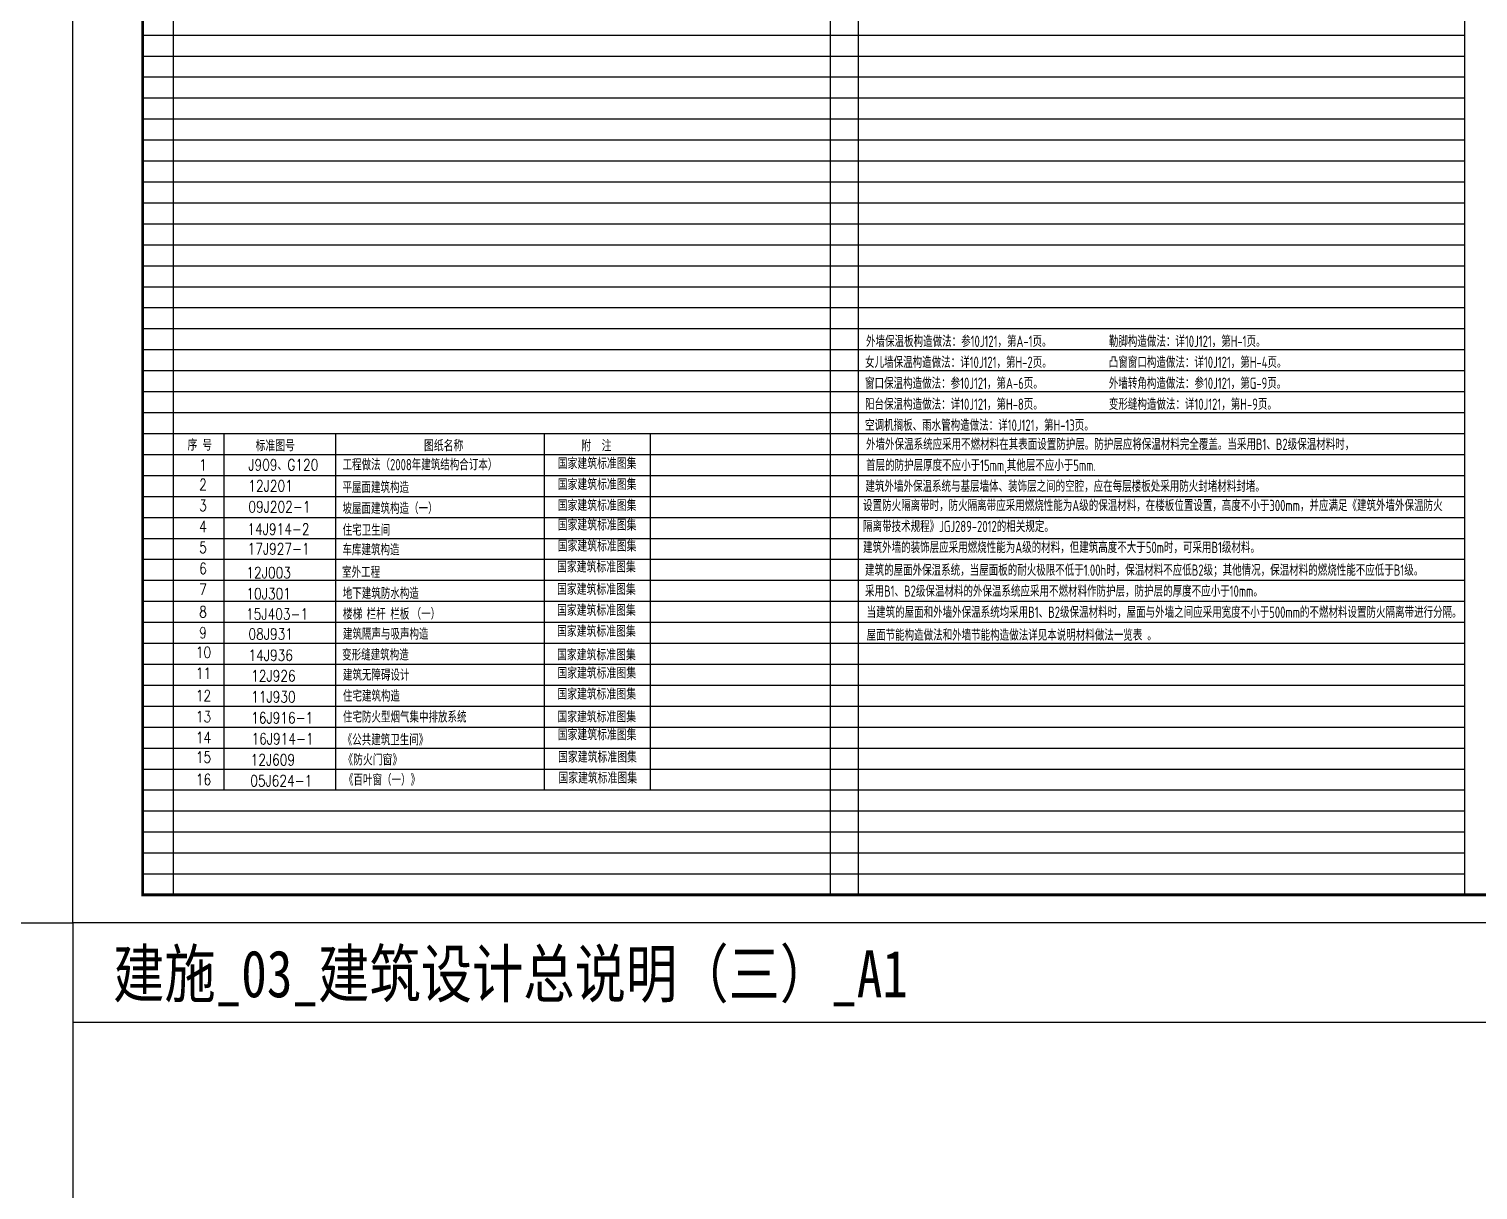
# Model space of a CAD drawing. Extents: x -518115 to 790560, y -210384 to 1628073.
# Drawn here: x 404750 to 456590, y 1022475 to 1063998 of the extents above; entities that cross this region are included whole.
import ezdxf

# ---------------------------------------------------------------- set-up
doc = ezdxf.new("R2010")
doc.units = 0
doc.header["$LTSCALE"] = 1000
doc.header["$MEASUREMENT"] = 0
for name, color, linetype in [('Defpoint', 7, 'Continuous'), ('DOOR_FIRE_TEXT', 7, 'Continuous'), ('PUB_TEXT', 4, 'Continuous'), ('图框', 140, 'Continuous'), ('导图字', 7, 'Continuous')]:
    doc.layers.add(name, color=color, linetype=linetype)
doc.layers.add('yichutu', color=7, linetype='Continuous', true_color=0xffffff, plot=False)
doc.styles.add('_HZTXT', font='txt.shx', dxfattribs={"width": 0.8, "bigfont": 'hztxt.shx'})
doc.styles.add('文字说明', font='GBENOR', dxfattribs={"width": 0.8, "bigfont": 'HZTXT'})
doc.styles.add('黑体', font='')
doc.styles.get('黑体').set_extended_font_data('SimHei')

# ---------------------------------------------------------------- blocks, each defined once
blk = doc.blocks.new('yct-841-594-84100-59399.9999999999-100-1000.0')
at = {"color": 7, "true_color": 0xffffff}
blk.add_lwpolyline([(0, -3549), (80358, -3549), (80358, 0), (0, 0)], close=True, dxfattribs=at)
at = {"layer": 'yichutu', "color": 7, "true_color": 0xffffff}
blk.add_lwpolyline([(0, 0), (0, 59400), (84100, 59400), (84100, 0)], close=True, dxfattribs=at)
blk = doc.blocks.new('TK')
at = {"layer": '图框'}
blk.add_lwpolyline([(465375, 548714), (549475, 548714), (549475, 489314), (465375, 489314)], close=True, dxfattribs=at)
blk.add_lwpolyline([(465375, 548714), (549475, 548714), (549475, 489314), (465375, 489314)], close=True, dxfattribs=at)
at = {"layer": '图框', "const_width": 100}
blk.add_lwpolyline([(548475, 490314), (548475, 547714), (467875, 547714), (467875, 490314)], close=True, dxfattribs=at)

msp = doc.modelspace()

# ---------------------------------------------------------------- linework, layer by layer
at = {"layer": 'Defpoint', "color": 252}
for p, q in [((409914.1, 1088532.1), (409914.1, 1050844.6)), ((409914.1, 1088532.1), (409914.1, 1033032.1)), ((433414.1, 1088532.1), (433414.1, 1033032.1)), ((434414.1, 1088532.1), (434414.1, 1033032.1)), ((456101.5, 1088532.1), (456101.5, 1033032.1)), ((434414.1, 1082532.1), (434414.1, 1044844.6)), ((408814.1, 1063782.1), (421083.4, 1063782.1)), ((409914.1, 1063782.1), (456101.5, 1063782.1)), ((408814.1, 1063032.1), (456101.5, 1063032.1)), ((408814.1, 1062282.1), (456101.5, 1062282.1)), ((408814.1, 1061532.1), (456101.5, 1061532.1)), ((408814.1, 1060782.1), (456101.5, 1060782.1)), ((408814.1, 1060032.1), (456101.5, 1060032.1)), ((408814.1, 1059282.1), (456101.5, 1059282.1)), ((408814.1, 1058532.1), (456101.5, 1058532.1)), ((408814.1, 1057782.1), (456101.5, 1057782.1)), ((408814.1, 1057032.1), (456101.5, 1057032.1)), ((408814.1, 1056282.1), (456101.5, 1056282.1)), ((408814.1, 1055532.1), (456101.5, 1055532.1)), ((408814.1, 1054782.1), (456101.5, 1054782.1)), ((408814.1, 1054032.1), (456101.5, 1054032.1)), ((408814.1, 1053282.1), (456101.5, 1053282.1)), ((408814.1, 1052532.1), (456101.5, 1052532.1)), ((408814.1, 1051782.1), (456101.5, 1051782.1)), ((408814.1, 1051032.1), (456101.5, 1051032.1)), ((408814.1, 1050282.1), (456101.5, 1050282.1)), ((408814.1, 1049532.1), (456101.5, 1049532.1)), ((409914.1, 1049532.1), (426976, 1049532.1)), ((411734.7, 1036782.1), (411734.7, 1049532.1)), ((415726.2, 1036782.1), (415726.2, 1049532.1)), ((423188.9, 1036782.1), (423188.9, 1049532.1)), ((426976, 1049532.1), (426976, 1036782.1)), ((408814.1, 1048782.1), (456101.5, 1048782.1)), ((409914.1, 1048782.1), (426976, 1048782.1)), ((408814.1, 1048032.1), (456101.5, 1048032.1)), ((409914.1, 1048032.1), (426976, 1048032.1)), ((408814.1, 1047282.1), (456101.5, 1047282.1)), ((409914.1, 1047282.1), (426976, 1047282.1)), ((408814.1, 1046532.1), (456101.5, 1046532.1)), ((409914.1, 1046532.1), (426976, 1046532.1)), ((408814.1, 1045782.1), (456101.5, 1045782.1)), ((409914.1, 1045782.1), (426976, 1045782.1)), ((408814.1, 1045032.1), (456101.5, 1045032.1)), ((409914.1, 1045032.1), (426976, 1045032.1)), ((408814.1, 1044282.1), (456101.5, 1044282.1)), ((409914.1, 1044282.1), (426976, 1044282.1)), ((408814.1, 1043532.1), (456101.5, 1043532.1)), ((409914.1, 1043532.1), (426976, 1043532.1)), ((408814.1, 1042782.1), (456101.5, 1042782.1)), ((409914.1, 1042782.1), (426976, 1042782.1)), ((408814.1, 1042032.1), (456101.5, 1042032.1)), ((409914.1, 1042032.1), (426976, 1042032.1)), ((408814.1, 1041282.1), (456101.5, 1041282.1)), ((409914.1, 1041282.1), (426976, 1041282.1)), ((408814.1, 1040532.1), (456101.5, 1040532.1)), ((409914.1, 1040532.1), (426976, 1040532.1)), ((408814.1, 1039782.1), (456101.5, 1039782.1)), ((409914.1, 1039782.1), (426976, 1039782.1)), ((408814.1, 1039032.1), (456101.5, 1039032.1)), ((409914.1, 1039032.1), (426976, 1039032.1)), ((408814.1, 1038282.1), (456101.5, 1038282.1)), ((408814.1, 1037532.1), (456101.5, 1037532.1)), ((408814.1, 1036782.1), (456101.5, 1036782.1)), ((408814.1, 1036032.1), (456101.5, 1036032.1)), ((408814.1, 1035282.1), (456101.5, 1035282.1)), ((408814.1, 1034532.1), (456101.5, 1034532.1)), ((408814.1, 1033782.1), (456101.5, 1033782.1)), ((408814.1, 1033032.1), (456101.5, 1033032.1))]:
    msp.add_line(p, q, dxfattribs=at)
at = {"layer": '图框', "color": 2}
msp.add_lwpolyline([(406314.1, 1014032.1), (375314.1, 1014032.1), (375314.1, 1032032.1), (406314.1, 1032032.1)], close=True, dxfattribs=at)

# ---------------------------------------------------------------- block references
msp.add_blockref('TK', (-59060.9, 542718.4))
at = {"layer": 'yichutu'}
msp.add_blockref('yct-841-594-84100-59399.9999999999-100-1000.0', (406314.1, 1032032.1), dxfattribs=at)

# ---------------------------------------------------------------- texts
at = {"layer": 'DOOR_FIRE_TEXT', "color": 2, "style": '文字说明', "width": 0.8}
for s, p in [('外墙外保温系统应采用不燃材料在其表面设置防护层。防护层应将保温材料完全覆盖。当采用B1、B2级保温材料时，', (434696.7, 1048942.1)), ('首层的防护层厚度不应小于15mm,其他层不应小于5mm.', (434696.7, 1048192.1)), ('建筑外墙外保温系统与基层墙体、装饰层之间的空腔，应在每层楼板处采用防火封堵材料封堵。', (434676, 1047442.1)), ('设置防火隔离带时，防火隔离带应采用燃烧性能为A级的保温材料，在楼板位置设置，高度不小于300mm，并应满足《建筑外墙外保温防火', (434590.7, 1046754.5)), ('隔离带技术规程》JGJ289-2012的相关规定。', (434590.7, 1046004.5)), ('建筑外墙的装饰层应采用燃烧性能为A级的材料，但建筑高度不大于50m时，可采用B1级材料。', (434590.7, 1045254.5)), ('建筑的屋面外保温系统，当屋面板的耐火极限不低于1.00h时，保温材料不应低B2级；其他情况，保温材料的燃烧性能不应低于B1级。', (434661.9, 1044441.7)), ('采用B1、B2级保温材料的外保温系统应采用不燃材料作防护层，防护层的厚度不应小于10mm。', (434661.9, 1043691.7)), ('当建筑的屋面和外墙外保温系统均采用B1、B2级保温材料时，屋面与外墙之间应采用宽度不小于500mm的不燃材料设置防火隔离带进行分隔。', (434715.7, 1042936.8))]:
    msp.add_text(s, height=405, dxfattribs=at).set_placement(p)
at = {"layer": 'DOOR_FIRE_TEXT', "width": 0.8}
for s, height, style, p in [('工程做法（2008年建筑结构合订本）', 405, '文字说明', (415967.1, 1048214.3)), ('国家建筑标准图集', 400, '_HZTXT', (423666.9, 1048260)), ('平屋面建筑构造', 405, '文字说明', (415966, 1047402.3)), ('国家建筑标准图集', 400, '_HZTXT', (423666.9, 1047510)), ('国家建筑标准图集', 400, '_HZTXT', (423666.9, 1046760)), ('坡屋面建筑构造（一）', 405, '文字说明', (415966, 1046652.3)), ('住宅卫生间', 405, '文字说明', (415973.6, 1045875.4)), ('国家建筑标准图集', 400, '_HZTXT', (423666.9, 1046060)), ('车库建筑构造', 405, '文字说明', (415966, 1045172.7)), ('国家建筑标准图集', 400, '_HZTXT', (423666.9, 1045310)), ('室外工程', 405, '文字说明', (415950.9, 1044367.9)), ('国家建筑标准图集', 400, '_HZTXT', (423643.6, 1044560)), ('国家建筑标准图集', 400, '_HZTXT', (423643.6, 1043760)), ('地下建筑防水构造', 405, '文字说明', (415976.1, 1043612.7)), ('楼梯', 400, '_HZTXT', (415978.6, 1042877.2)), ('栏杆', 405, '文字说明', (416828.3, 1042877.2)), ('栏板', 405, '文字说明', (417677.9, 1042877.2)), ('（一）', 405, '文字说明', (418439.3, 1042877.2)), ('国家建筑标准图集', 400, '_HZTXT', (423643.6, 1043010)), ('建筑隔声与吸声构造', 405, '文字说明', (415981.1, 1042157.9)), ('国家建筑标准图集', 400, '_HZTXT', (423643.6, 1042260)), ('变形缝建筑构造', 405, '文字说明', (415953.4, 1041413.1)), ('国家建筑标准图集', 400, '_HZTXT', (423643.6, 1041415.6)), ('建筑无障碍设计', 405, '文字说明', (415981.1, 1040690.9)), ('国家建筑标准图集', 400, '_HZTXT', (423652.1, 1040762.9)), ('国家建筑标准图集', 400, '_HZTXT', (423652.1, 1040012.9)), ('住宅建筑构造', 405, '文字说明', (415981.1, 1039940.9)), ('住宅防火型烟气集中排放系统', 405, '文字说明', (415981.1, 1039190.9)), ('国家建筑标准图集', 400, '_HZTXT', (423652.1, 1039197.6)), ('国家建筑标准图集', 400, '_HZTXT', (423666.9, 1038560)), ('《公共建筑卫生间》', 405, '文字说明', (415973.6, 1038375.4)), ('《防火门窗》', 400, '_HZTXT', (415991.4, 1037660.9)), ('国家建筑标准图集', 400, '_HZTXT', (423681.6, 1037760)), ('《百叶窗（一）》', 405, '文字说明', (416019.2, 1036940.9)), ('国家建筑标准图集', 400, '_HZTXT', (423690.1, 1037012.9))]:
    msp.add_text(s, height=height, dxfattribs=dict(at, style=style)).set_placement(p)
at = {"layer": 'PUB_TEXT', "color": 3, "style": '文字说明', "width": 0.8}
for s, p in [('外墙保温板构造做法：参10J121，第A-1页。', (434696.7, 1052626.4)), ('勒脚构造做法：详10J121，第H-1页。', (443383.3, 1052626.4)), ('女儿墙保温构造做法：详10J121，第H-2页。', (434661.9, 1051876.1)), ('凸窗窗口构造做法：详10J121，第H-4页。', (443383.3, 1051876.4)), ('窗口保温构造做法：参10J121，第A-6页。', (434661.9, 1051126.1)), ('外墙转角构造做法：参10J121，第G-9页。', (443383.3, 1051126.4)), ('阳台保温构造做法：详10J121，第H-8页。', (434661.9, 1050376.1)), ('变形缝构造做法：详10J121，第H-9页。', (443383.3, 1050376.4)), ('空调机搁板、雨水管构造做法：详10J121，第H-13页。', (434661.9, 1049626.1))]:
    msp.add_text(s, height=405, dxfattribs=at).set_placement(p)
at = {"layer": 'PUB_TEXT', "width": 0.8}
for s, height, style, p in [('序', 400, '_HZTXT', (410420.5, 1048918.1)), ('号', 400, '_HZTXT', (410950.2, 1048918.1)), ('标准图号', 400, '_HZTXT', (412856.2, 1048897.4)), ('图纸名称', 400, '_HZTXT', (418882.2, 1048897.4)), ('附', 400, '_HZTXT', (424499.9, 1048894.4)), ('注', 400, '_HZTXT', (425239.2, 1048894.4)), ('1', 400, '_HZTXT', (410838.3, 1048206.3)), ('J909、G120', 400, '_HZTXT', (412598.3, 1048208.7)), ('2', 400, '_HZTXT', (410838.3, 1047506.3)), ('12J201', 400, '_HZTXT', (412598.3, 1047458.7)), ('3', 400, '_HZTXT', (410838.3, 1046756.3)), ('09J202-1', 400, '_HZTXT', (412598.3, 1046708.7)), ('4', 400, '_HZTXT', (410838.3, 1046006.3)), ('14J914-2', 400, '_HZTXT', (412565, 1045912.9)), ('5', 400, '_HZTXT', (410838.3, 1045256.3)), ('17J927-1', 400, '_HZTXT', (412570.4, 1045208.7)), ('6', 400, '_HZTXT', (410838.3, 1044506.3)), ('12J003', 400, '_HZTXT', (412528.7, 1044354.7)), ('7', 400, '_HZTXT', (410838.3, 1043756.3)), ('10J301', 400, '_HZTXT', (412528.7, 1043604.7)), ('8', 400, '_HZTXT', (410838.3, 1042956.3)), ('15J403-1', 400, '_HZTXT', (412516.4, 1042875.2)), ('9', 400, '_HZTXT', (410838.3, 1042206.3)), ('08J931', 400, '_HZTXT', (412602.5, 1042161.3)), ('屋面节能构造做法和外墙节能构造做法详见本说明材料做法一览表 。', 405, '文字说明', (434715.7, 1042121.2)), ('10', 400, '_HZTXT', (410719.9, 1041506.3)), ('14J936', 400, '_HZTXT', (412602.5, 1041400)), ('11', 400, '_HZTXT', (410719.9, 1040756.3)), ('12J926', 400, '_HZTXT', (412698.9, 1040661.3)), ('12', 400, '_HZTXT', (410719.9, 1039956)), ('11J930', 400, '_HZTXT', (412698.9, 1039911.3)), ('13', 400, '_HZTXT', (410719.9, 1039206)), ('16J916-1 ', 400, '_HZTXT', (412698.9, 1039161.3)), ('14', 400, '_HZTXT', (410719.9, 1038456)), ('16J914-1', 400, '_HZTXT', (412711.3, 1038412.9)), ('15', 400, '_HZTXT', (410719.9, 1037756.3)), ('12J609', 400, '_HZTXT', (412680.5, 1037661.3)), ('16', 400, '_HZTXT', (410719.9, 1036956)), ('05J624-1 ', 400, '_HZTXT', (412665, 1036911.3))]:
    msp.add_text(s, height=height, dxfattribs=dict(at, style=style)).set_placement(p)
at = {"layer": '导图字', "color": 1, "style": '黑体', "width": 0.8}
msp.add_text('建施_03_建筑设计总说明（三）_A1', height=1682.363, dxfattribs=at).set_placement((407757.3, 1029368.6))

doc.saveas('drawing.dxf')
